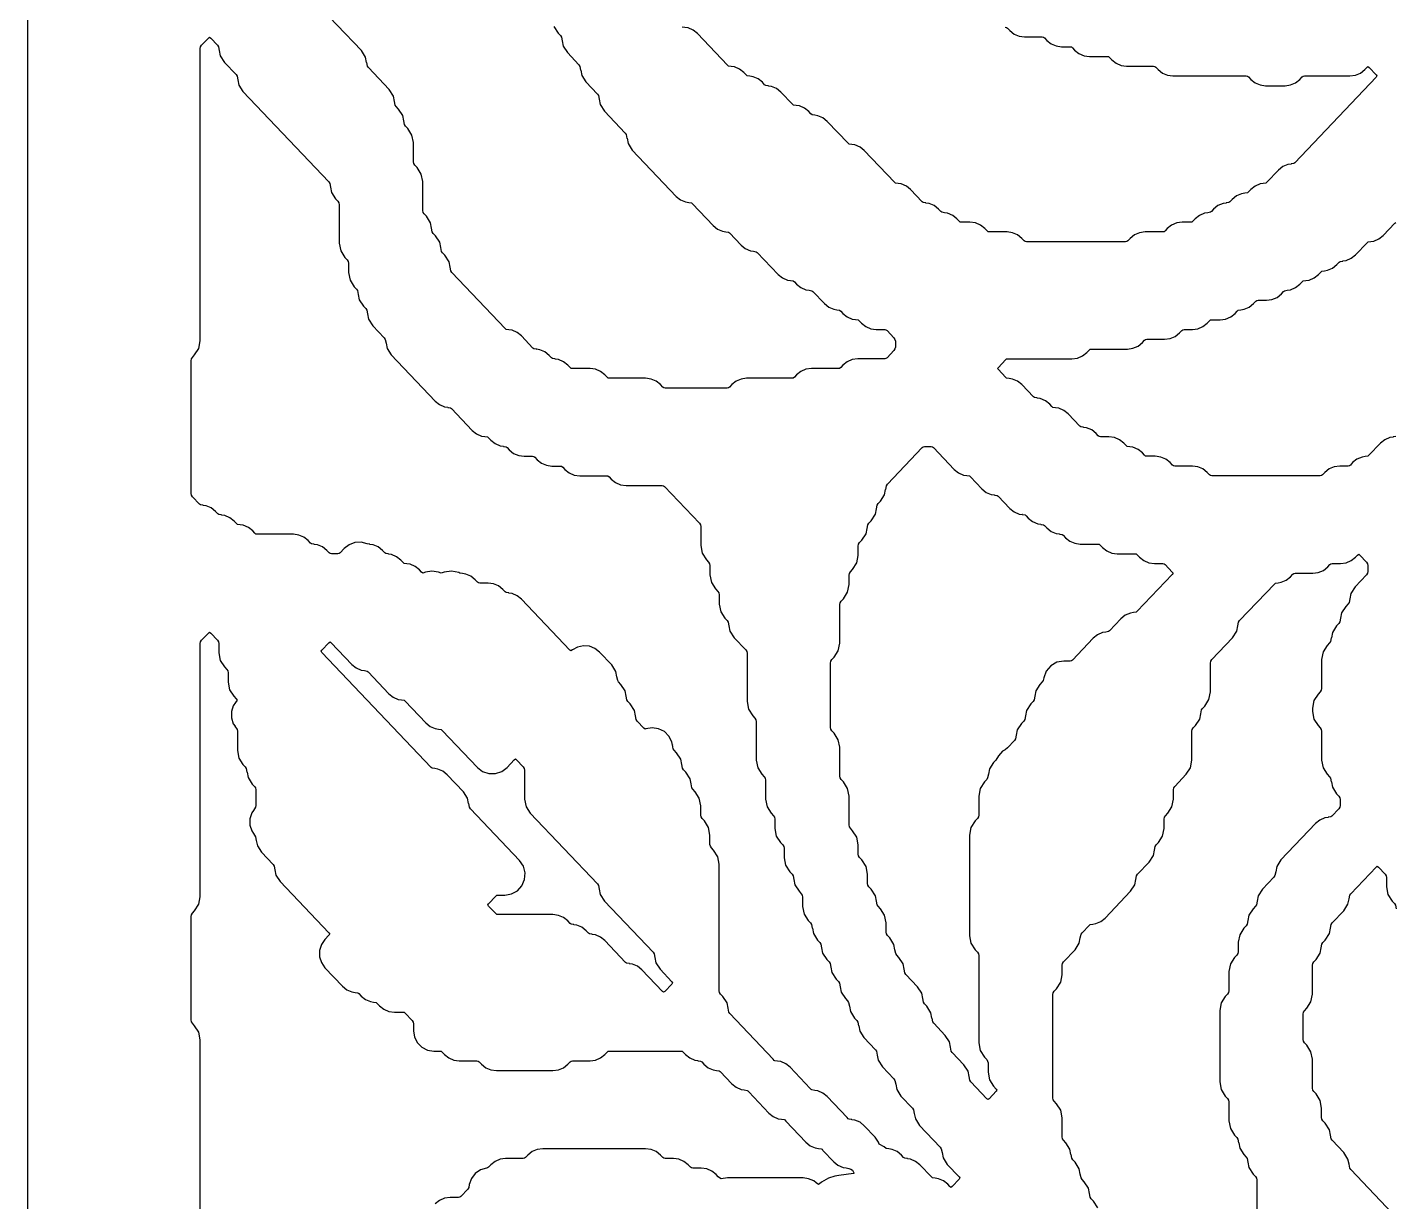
# Model space of a CAD drawing. Header units: millimetres. Extents: x 10 to 410, y 18 to 283.
# Drawn here: x 10 to 43.44, y 221.57 to 250.26 of the extents above; entities that cross this region are included whole.
import ezdxf

# ---------------------------------------------------------------- set-up
doc = ezdxf.new("R2010")
doc.units = ezdxf.units.MM
doc.layers.add('CUT', color=1, linetype='Continuous')

msp = doc.modelspace()

# ---------------------------------------------------------------- linework, layer by layer
at = {"layer": 'CUT'}
for points in [[(52.134, 157), (60.134, 157), (60.134, 160), (73.2679, 160), (73.2679, 280), (60.134, 280), (60.134, 283), (52.134, 283), (52.134, 280), (31.134, 280), (31.134, 283), (23.134, 283), (23.134, 280), (10, 280), (10, 160), (23.134, 160), (23.134, 157), (31.134, 157), (31.134, 160), (52.134, 160)], [(14.0328, 238.791), (14.0085, 238.8289), (14, 238.8732), (14, 242.1141), (14.0085, 242.1583), (14.0328, 242.1962), (14.0889, 242.2552), (14.1908, 242.4142), (14.2265, 242.5997), (14.2265, 249.7396), (14.235, 249.7838), (14.2593, 249.8218), (14.425, 249.9961), (14.453, 250.0173), (14.481, 249.9961), (14.6467, 249.8218), (14.671, 249.7838), (14.6885, 249.6928), (14.6902, 249.6931), (14.7152, 249.5632), (14.8171, 249.4042), (15.0997, 249.1069), (15.124, 249.0689), (15.1415, 248.9779), (15.1432, 248.9782), (15.1682, 248.8483), (15.2701, 248.6893), (17.3648, 246.4856), (17.3891, 246.4477), (17.4066, 246.3566), (17.4083, 246.357), (17.4333, 246.227), (17.5352, 246.068), (17.5913, 246.009), (17.6156, 245.9711), (17.6241, 245.9268), (17.6241, 244.9827), (17.6598, 244.7972), (17.7617, 244.6382), (17.8178, 244.5792), (17.8421, 244.5413), (17.8506, 244.497), (17.8506, 244.2678), (17.8863, 244.0823), (17.9882, 243.9233), (18.0443, 243.8643), (18.0686, 243.8264), (18.0861, 243.7354), (18.0878, 243.7357), (18.1128, 243.6057), (18.2147, 243.4467), (18.2708, 243.3877), (18.2951, 243.3498), (18.3127, 243.2588), (18.3143, 243.2591), (18.3393, 243.1291), (18.4412, 242.9701), (18.7238, 242.6728), (18.7482, 242.6349), (18.7657, 242.5439), (18.7673, 242.5442), (18.7923, 242.4142), (18.8943, 242.2552), (19.9679, 241.1257), (20.073, 241.0415), (20.1968, 240.9884), (20.2753, 240.9777), (20.2749, 240.9748), (20.3404, 240.9659), (20.3655, 240.9457), (20.8739, 240.4108), (20.979, 240.3266), (21.1028, 240.2735), (21.1813, 240.2628), (21.1809, 240.2599), (21.2464, 240.251), (21.2716, 240.2308), (21.3269, 240.1725), (21.4321, 240.0883), (21.5559, 240.0352), (21.6343, 240.0245), (21.6339, 240.0216), (21.6994, 240.0127), (21.7246, 239.9925), (21.7799, 239.9342), (21.8851, 239.85), (22.0089, 239.7969), (22.1424, 239.7787), (22.347, 239.7787), (22.3789, 239.7744), (22.4041, 239.7542), (22.4595, 239.696), (22.5646, 239.6117), (22.6884, 239.5586), (22.8219, 239.5404), (23.0265, 239.5404), (23.0585, 239.5361), (23.0836, 239.5159), (23.139, 239.4577), (23.2441, 239.3734), (23.3679, 239.3203), (23.5014, 239.3021), (24.159, 239.3021), (24.191, 239.2978), (24.2162, 239.2776), (24.2715, 239.2194), (24.3767, 239.1351), (24.5005, 239.082), (24.6339, 239.0638), (25.5181, 239.0638), (25.55, 239.0595), (25.5752, 239.0393), (26.4251, 238.1452), (26.4494, 238.1072), (26.4579, 238.063), (26.4579, 237.5955), (26.4936, 237.41), (26.5955, 237.251), (26.6516, 237.192), (26.6759, 237.154), (26.6844, 237.1098), (26.6844, 236.8806), (26.7201, 236.6951), (26.822, 236.5361), (26.8781, 236.4771), (26.9024, 236.4392), (26.911, 236.3949), (26.911, 236.1657), (26.9466, 235.9802), (27.0486, 235.8212), (27.1046, 235.7622), (27.129, 235.7243), (27.1465, 235.6332), (27.1481, 235.6335), (27.1731, 235.5036), (27.2751, 235.3446), (27.5577, 235.0473), (27.582, 235.0094), (27.5905, 234.9651), (27.5905, 233.7827), (27.6262, 233.5972), (27.7281, 233.4382), (27.7842, 233.3792), (27.8085, 233.3413), (27.817, 233.297), (27.817, 232.3529), (27.8527, 232.1674), (27.9546, 232.0084), (28.0107, 231.9494), (28.035, 231.9115), (28.0435, 231.8672), (28.0435, 231.3997), (28.0792, 231.2142), (28.1811, 231.0552), (28.2372, 230.9962), (28.2615, 230.9583), (28.27, 230.9141), (28.27, 230.6848), (28.3057, 230.4994), (28.4076, 230.3403), (28.4637, 230.2813), (28.488, 230.2434), (28.4965, 230.1992), (28.4965, 229.9699), (28.5322, 229.7845), (28.6341, 229.6255), (28.6902, 229.5664), (28.7145, 229.5285), (28.732, 229.4375), (28.7337, 229.4378), (28.7587, 229.3079), (28.8606, 229.1489), (28.9167, 229.0899), (28.941, 229.0519), (28.9495, 229.0077), (28.9495, 228.7784), (28.9852, 228.593), (29.0871, 228.434), (29.1432, 228.375), (29.1675, 228.337), (29.185, 228.246), (29.1867, 228.2463), (29.2117, 228.1164), (29.3136, 227.9574), (29.3697, 227.8984), (29.394, 227.8604), (29.4115, 227.7694), (29.4132, 227.7697), (29.4382, 227.6398), (29.5401, 227.4808), (29.5962, 227.4218), (29.6205, 227.3838), (29.638, 227.2928), (29.6397, 227.2931), (29.6647, 227.1632), (29.7666, 227.0042), (29.8227, 226.9452), (29.847, 226.9072), (29.8646, 226.8162), (29.8662, 226.8165), (29.8912, 226.6866), (29.9932, 226.5276), (30.0492, 226.4686), (30.0736, 226.4306), (30.0911, 226.3396), (30.0927, 226.3399), (30.1177, 226.21), (30.2197, 226.051), (30.2757, 225.992), (30.3001, 225.954), (30.3176, 225.863), (30.3193, 225.8633), (30.3442, 225.7334), (30.4462, 225.5744), (30.7288, 225.2771), (30.7531, 225.2392), (30.7706, 225.1481), (30.7723, 225.1484), (30.7973, 225.0185), (30.8992, 224.8595), (31.1818, 224.5622), (31.2061, 224.5243), (31.2236, 224.4332), (31.2253, 224.4335), (31.2503, 224.3036), (31.3522, 224.1446), (31.6348, 223.8473), (31.6591, 223.8094), (31.6766, 223.7183), (31.6783, 223.7187), (31.7033, 223.5887), (31.8052, 223.4297), (32.3143, 222.8941), (32.3386, 222.8562), (32.3561, 222.7651), (32.3578, 222.7655), (32.3828, 222.6355), (32.4847, 222.4765), (32.7739, 222.1723), (32.7931, 222.1447), (32.7739, 222.1171), (32.6016, 221.9358), (32.5737, 221.9146), (32.5457, 221.9358), (32.495, 221.9892), (32.3899, 222.0734), (32.2661, 222.1265), (32.1876, 222.1372), (32.188, 222.1401), (32.1225, 222.149), (32.0973, 222.1692), (31.8155, 222.4658), (31.7103, 222.55), (31.5865, 222.6031), (31.5081, 222.6138), (31.5085, 222.6167), (31.443, 222.6256), (31.4178, 222.6458), (31.3624, 222.704), (31.2573, 222.7883), (31.1335, 222.8414), (31.0551, 222.8521), (31.0555, 222.855), (30.99, 222.8639), (30.9414, 222.9029), (30.8212, 222.9712), (30.806, 223.0186), (30.7203, 223.1413), (30.4564, 223.4189), (30.3513, 223.5032), (30.2275, 223.5563), (30.149, 223.567), (30.1494, 223.5699), (30.0833, 223.5789), (30.0615, 223.5883), (30.0408, 223.6179), (29.5504, 224.1338), (29.4453, 224.2181), (29.3215, 224.2712), (29.243, 224.2819), (29.2434, 224.2848), (29.1773, 224.2938), (29.1554, 224.3032), (29.1347, 224.3328), (28.6443, 224.8487), (28.5392, 224.933), (28.4154, 224.9861), (28.337, 224.9968), (28.3374, 224.9997), (28.2712, 225.0087), (28.2494, 225.0181), (28.2287, 225.0477), (27.1703, 226.1612), (27.146, 226.1991), (27.1285, 226.2902), (27.1268, 226.2899), (27.1018, 226.4198), (26.9999, 226.5788), (26.9438, 226.6378), (26.9195, 226.6757), (26.911, 226.72), (26.911, 229.8088), (26.8753, 229.9943), (26.7734, 230.1533), (26.7173, 230.2123), (26.693, 230.2502), (26.6844, 230.2945), (26.6844, 230.5237), (26.6488, 230.7092), (26.5469, 230.8682), (26.4908, 230.9272), (26.4664, 230.9651), (26.4579, 231.0093), (26.4579, 231.2386), (26.4223, 231.424), (26.3203, 231.5831), (26.2643, 231.6421), (26.2399, 231.68), (26.2224, 231.771), (26.2208, 231.7707), (26.1958, 231.9006), (26.0938, 232.0597), (26.0377, 232.1187), (26.0134, 232.1566), (25.9959, 232.2476), (25.9942, 232.2473), (25.9693, 232.3772), (25.8673, 232.5362), (25.8112, 232.5953), (25.7869, 232.6332), (25.7694, 232.7242), (25.7661, 232.7236), (25.7537, 232.8015), (25.6819, 232.9414), (25.5703, 233.0522), (25.4297, 233.1227), (25.2742, 233.1461), (25.1191, 233.1201), (25.1001, 233.1137), (25.0709, 233.1358), (24.9052, 233.3101), (24.8809, 233.3481), (24.8634, 233.4391), (24.8617, 233.4388), (24.8367, 233.5687), (24.7348, 233.7277), (24.6787, 233.7867), (24.6544, 233.8247), (24.6369, 233.9157), (24.6352, 233.9154), (24.6102, 234.0453), (24.5083, 234.2043), (24.4522, 234.2633), (24.4279, 234.3013), (24.4104, 234.3923), (24.4087, 234.392), (24.3837, 234.5219), (24.2818, 234.6809), (23.9853, 234.9928), (23.8709, 235.0825), (23.7354, 235.1355), (23.5905, 235.1473), (23.4483, 235.1169), (23.3209, 235.0468), (23.2868, 235.021), (23.2588, 235.0422), (22.0756, 236.287), (21.9705, 236.3713), (21.8467, 236.4244), (21.7682, 236.4351), (21.7686, 236.438), (21.7031, 236.4469), (21.678, 236.4671), (21.6226, 236.5253), (21.5175, 236.6096), (21.3937, 236.6627), (21.2602, 236.6809), (21.0556, 236.6809), (21.0236, 236.6852), (20.9984, 236.7054), (20.9431, 236.7636), (20.838, 236.8479), (20.7142, 236.901), (20.6357, 236.9117), (20.6361, 236.9146), (20.57, 236.9236), (20.5427, 236.9353), (20.3658, 236.9754), (20.1862, 236.9498), (20.1157, 236.9261), (20.0485, 236.9487), (19.8892, 236.9747), (19.7299, 236.9487), (19.6639, 236.9265), (19.6347, 236.9486), (19.584, 237.0019), (19.4789, 237.0862), (19.3551, 237.1393), (19.2766, 237.15), (19.277, 237.1529), (19.2115, 237.1618), (19.1864, 237.182), (19.131, 237.2402), (19.0259, 237.3245), (18.9021, 237.3776), (18.8236, 237.3883), (18.824, 237.3912), (18.7585, 237.4001), (18.7334, 237.4203), (18.678, 237.4785), (18.5729, 237.5628), (18.4491, 237.6159), (18.3706, 237.6266), (18.371, 237.6295), (18.3046, 237.6385), (18.1585, 237.6764), (18.0072, 237.6687), (17.8652, 237.6161), (17.7455, 237.5234), (17.6474, 237.4203), (17.6223, 237.4001), (17.5903, 237.3957), (17.4315, 237.3957), (17.3995, 237.4001), (17.3743, 237.4203), (17.3189, 237.4785), (17.2138, 237.5628), (17.09, 237.6159), (17.0116, 237.6266), (17.012, 237.6295), (16.9465, 237.6384), (16.9213, 237.6586), (16.8659, 237.7168), (16.7608, 237.8011), (16.637, 237.8542), (16.5035, 237.8723), (15.6194, 237.8723), (15.5874, 237.8767), (15.5622, 237.8969), (15.5069, 237.9551), (15.4018, 238.0394), (15.278, 238.0925), (15.1995, 238.1032), (15.1999, 238.1061), (15.1344, 238.115), (15.1092, 238.1352), (15.0539, 238.1934), (14.9487, 238.2777), (14.8249, 238.3308), (14.7465, 238.3415), (14.7469, 238.3444), (14.6814, 238.3533), (14.6562, 238.3735), (14.6008, 238.4317), (14.4957, 238.516), (14.3719, 238.5691), (14.2935, 238.5798), (14.2939, 238.5827), (14.2284, 238.5916), (14.2032, 238.6118)], [(30.5436, 238.1072), (30.5679, 238.1452), (30.624, 238.2042), (30.7259, 238.3632), (30.7509, 238.4931), (30.7526, 238.4928), (30.7701, 238.5838), (30.7944, 238.6218), (30.8505, 238.6808), (30.9524, 238.8398), (30.9774, 238.9697), (30.9791, 238.9694), (30.9966, 239.0604), (31.0209, 239.0984), (31.8708, 239.9925), (31.896, 240.0127), (31.928, 240.017), (32.0868, 240.017), (32.1188, 240.0127), (32.1439, 239.9925), (32.6523, 239.4577), (32.7575, 239.3734), (32.8812, 239.3203), (32.9597, 239.3096), (32.9593, 239.3067), (33.0248, 239.2978), (33.05, 239.2776), (33.3319, 238.9811), (33.437, 238.8968), (33.5608, 238.8437), (33.6392, 238.833), (33.6388, 238.8301), (33.7043, 238.8212), (33.7295, 238.801), (34.0114, 238.5045), (34.1165, 238.4202), (34.2403, 238.3671), (34.3188, 238.3564), (34.3184, 238.3535), (34.3839, 238.3446), (34.409, 238.3244), (34.4644, 238.2662), (34.5695, 238.1819), (34.6933, 238.1288), (34.7718, 238.1181), (34.7714, 238.1152), (34.8369, 238.1063), (34.862, 238.0861), (34.9174, 238.0279), (35.0225, 237.9436), (35.1463, 237.8905), (35.2248, 237.8798), (35.2244, 237.8769), (35.2899, 237.868), (35.3151, 237.8478), (35.3704, 237.7896), (35.4755, 237.7053), (35.5993, 237.6522), (35.7328, 237.634), (36.1639, 237.634), (36.1959, 237.6297), (36.2211, 237.6095), (36.2765, 237.5513), (36.3816, 237.467), (36.5054, 237.4139), (36.6389, 237.3957), (37.07, 237.3957), (37.1019, 237.3914), (37.1271, 237.3712), (37.1825, 237.313), (37.2876, 237.2287), (37.4114, 237.1756), (37.5449, 237.1574), (37.7495, 237.1574), (37.7815, 237.1531), (37.8066, 237.1329), (37.9836, 236.9467), (38.0028, 236.9191), (37.9836, 236.8916), (37.1271, 235.9905), (37.1019, 235.9703), (37.0365, 235.9614), (37.0369, 235.9585), (36.9584, 235.9478), (36.8346, 235.8947), (36.7295, 235.8104), (36.4476, 235.5139), (36.4224, 235.4937), (36.3569, 235.4848), (36.3573, 235.4819), (36.2789, 235.4712), (36.1551, 235.4181), (36.05, 235.3338), (35.5416, 234.799), (35.5164, 234.7788), (35.4844, 234.7745), (35.3342, 234.7745), (35.165, 234.745), (35.0158, 234.66), (34.9042, 234.5295), (34.8432, 234.3689), (34.8302, 234.3013), (34.8059, 234.2633), (34.7498, 234.2043), (34.6479, 234.0453), (34.6229, 233.9154), (34.6212, 233.9157), (34.6037, 233.8247), (34.5794, 233.7867), (34.5233, 233.7277), (34.4214, 233.5687), (34.3964, 233.4388), (34.3947, 233.4391), (34.3772, 233.3481), (34.3529, 233.3101), (34.2968, 233.2511), (34.1949, 233.0921), (34.1699, 232.9622), (34.1682, 232.9625), (34.1507, 232.8715), (34.1264, 232.8336), (33.956, 232.6543), (33.8979, 232.6077), (33.8355, 232.5691), (33.7378, 232.4575), (33.6734, 232.357), (33.6173, 232.2979), (33.5154, 232.1389), (33.4904, 232.009), (33.4887, 232.0093), (33.4712, 231.9183), (33.4469, 231.8804), (33.3908, 231.8214), (33.2889, 231.6623), (33.2532, 231.4769), (33.2532, 231.0093), (33.2447, 230.9651), (33.2204, 230.9272), (33.1643, 230.8682), (33.0623, 230.7092), (33.0267, 230.5237), (33.0267, 228.0635), (33.0623, 227.8781), (33.1643, 227.7191), (33.2204, 227.6601), (33.2447, 227.6221), (33.2532, 227.5779), (33.2532, 225.4423), (33.2889, 225.2568), (33.3908, 225.0978), (33.4469, 225.0388), (33.4712, 225.0009), (33.4797, 224.9566), (33.4797, 224.7274), (33.5154, 224.5419), (33.6173, 224.3829), (33.68, 224.317), (33.6992, 224.2894), (33.68, 224.2618), (33.5077, 224.0805), (33.4797, 224.0593), (33.4517, 224.0805), (33.0595, 224.4931), (33.0352, 224.5311), (33.0177, 224.6221), (33.016, 224.6218), (32.991, 224.7517), (32.8891, 224.9107), (32.6065, 225.208), (32.5822, 225.246), (32.5647, 225.337), (32.563, 225.3367), (32.538, 225.4666), (32.4361, 225.6256), (32.1535, 225.9229), (32.1291, 225.9608), (32.1116, 226.0519), (32.11, 226.0516), (32.085, 226.1815), (31.983, 226.3405), (31.927, 226.3995), (31.9026, 226.4374), (31.8851, 226.5285), (31.8835, 226.5282), (31.8585, 226.6581), (31.7565, 226.8171), (31.4739, 227.1144), (31.4496, 227.1523), (31.4321, 227.2434), (31.4304, 227.243), (31.4054, 227.373), (31.3035, 227.532), (31.2474, 227.591), (31.2231, 227.6289), (31.2056, 227.72), (31.2039, 227.7196), (31.1789, 227.8496), (31.077, 228.0086), (31.0209, 228.0676), (30.9966, 228.1055), (30.9881, 228.1498), (30.9881, 228.379), (30.9524, 228.5645), (30.8505, 228.7235), (30.7944, 228.7825), (30.7701, 228.8204), (30.7526, 228.9115), (30.7509, 228.9111), (30.7259, 229.0411), (30.624, 229.2001), (30.5679, 229.2591), (30.5436, 229.297), (30.5351, 229.3413), (30.5351, 229.5705), (30.4994, 229.756), (30.3975, 229.915), (30.3414, 229.974), (30.3171, 230.0119), (30.3086, 230.0562), (30.3086, 230.2854), (30.2729, 230.4709), (30.171, 230.6299), (30.1149, 230.6889), (30.0906, 230.7268), (30.0821, 230.7711), (30.0821, 231.4769), (30.0464, 231.6623), (29.9445, 231.8214), (29.8884, 231.8804), (29.8641, 231.9183), (29.8556, 231.9625), (29.8556, 232.6684), (29.8199, 232.8538), (29.718, 233.0128), (29.6619, 233.0718), (29.6376, 233.1098), (29.6291, 233.154), (29.6291, 234.7268), (29.6376, 234.7711), (29.6619, 234.809), (29.718, 234.868), (29.8199, 235.027), (29.8556, 235.2125), (29.8556, 236.1566), (29.8641, 236.2009), (29.8884, 236.2388), (29.9445, 236.2978), (30.0464, 236.4568), (30.0821, 236.6423), (30.0821, 236.8715), (30.0906, 236.9157), (30.1149, 236.9537), (30.171, 237.0127), (30.2729, 237.1717), (30.3086, 237.3572), (30.3086, 237.5864), (30.3171, 237.6306), (30.3414, 237.6686), (30.3975, 237.7276), (30.4994, 237.8866), (30.5244, 238.0165), (30.5261, 238.0162)], [(17.3696, 235.2216), (17.3976, 235.2428), (17.4256, 235.2216), (17.9293, 234.6917), (18.0344, 234.6074), (18.1582, 234.5543), (18.2367, 234.5437), (18.2363, 234.5407), (18.3018, 234.5318), (18.327, 234.5116), (18.8353, 233.9768), (18.9405, 233.8926), (19.0643, 233.8394), (19.1427, 233.8288), (19.1423, 233.8258), (19.2078, 233.8169), (19.233, 233.7968), (19.7414, 233.2619), (19.8465, 233.1777), (19.9703, 233.1245), (20.0488, 233.1139), (20.0484, 233.1109), (20.1139, 233.102), (20.139, 233.0819), (20.9991, 232.177), (21.1278, 232.0795), (21.2808, 232.028), (21.4422, 232.028), (21.5953, 232.0795), (21.7239, 232.177), (21.8998, 232.362), (21.9278, 232.3833), (21.9558, 232.362), (22.1215, 232.1877), (22.1458, 232.1498), (22.1543, 232.1055), (22.1543, 231.3997), (22.19, 231.2142), (22.2919, 231.0552), (23.9335, 229.3282), (23.9578, 229.2902), (23.9754, 229.1992), (23.977, 229.1995), (24.002, 229.0696), (24.1039, 228.9106), (25.2926, 227.6601), (25.3169, 227.6221), (25.3344, 227.5311), (25.3361, 227.5314), (25.3611, 227.4015), (25.463, 227.2425), (25.7522, 226.9382), (25.7714, 226.9106), (25.7522, 226.883), (25.5799, 226.7018), (25.5519, 226.6806), (25.5239, 226.7018), (25.0202, 227.2317), (24.9151, 227.316), (24.7913, 227.3691), (24.7128, 227.3798), (24.7132, 227.3827), (24.6477, 227.3916), (24.6226, 227.4118), (24.1142, 227.9466), (24.0091, 228.0309), (23.8853, 228.084), (23.8068, 228.0946), (23.8072, 228.0976), (23.7417, 228.1065), (23.7165, 228.1267), (23.6612, 228.1849), (23.556, 228.2691), (23.4322, 228.3223), (23.3538, 228.3329), (23.3542, 228.3359), (23.2887, 228.3448), (23.2635, 228.3649), (23.2082, 228.4232), (23.103, 228.5074), (22.9792, 228.5606), (22.8457, 228.5787), (21.5086, 228.5787), (21.4766, 228.5831), (21.4515, 228.6032), (21.2745, 228.7894), (21.2553, 228.817), (21.2745, 228.8446), (21.4515, 229.0308), (21.4766, 229.051), (21.5086, 229.0553), (21.6687, 229.0553), (21.8321, 229.0828), (21.9776, 229.1622), (22.0892, 229.2847), (22.1545, 229.437), (22.1665, 229.6023), (22.1238, 229.7624), (22.0311, 229.8998), (20.8281, 231.1655), (20.8037, 231.2034), (20.7862, 231.2944), (20.7846, 231.2941), (20.7596, 231.424), (20.6576, 231.5831), (20.2635, 231.9977), (20.1584, 232.0819), (20.0346, 232.135), (19.9562, 232.1457), (19.9566, 232.1486), (19.8911, 232.1575), (19.8659, 232.1777), (17.1973, 234.9852), (17.1781, 235.0128), (17.1973, 235.0404)]]:
    msp.add_lwpolyline(points, close=True, dxfattribs=at)
for points in [[(22.8695, 250.2781), (22.9714, 250.1191), (23.0275, 250.0601), (23.0518, 250.0221), (23.0693, 249.9311), (23.071, 249.9314), (23.096, 249.8015), (23.1979, 249.6425), (23.4805, 249.3452), (23.5048, 249.3072), (23.5223, 249.2162), (23.524, 249.2165), (23.549, 249.0866), (23.6509, 248.9276), (23.9335, 248.6303), (23.9578, 248.5923), (23.9754, 248.5013), (23.977, 248.5016), (24.002, 248.3717), (24.1039, 248.2127), (24.613, 247.6771), (24.6374, 247.6392), (24.6549, 247.5481), (24.6566, 247.5484), (24.6815, 247.4185), (24.7835, 247.2595), (25.8571, 246.13), (25.9622, 246.0457), (26.086, 245.9926), (26.1645, 245.9819), (26.1641, 245.979), (26.2296, 245.9701), (26.2547, 245.9499), (26.7631, 245.4151), (26.8682, 245.3309), (26.992, 245.2777), (27.0705, 245.2671), (27.0701, 245.2641), (27.1356, 245.2552), (27.1608, 245.2351), (27.4426, 244.9385), (27.5478, 244.8543), (27.6716, 244.8011), (27.75, 244.7905), (27.7496, 244.7875), (27.8151, 244.7786), (27.8403, 244.7585), (28.3487, 244.2236), (28.4538, 244.1394), (28.5776, 244.0862), (28.6561, 244.0756), (28.6557, 244.0726), (28.7212, 244.0637), (28.7463, 244.0436), (28.8017, 243.9853), (28.9068, 243.9011), (29.0306, 243.8479), (29.1091, 243.8373), (29.1087, 243.8343), (29.1742, 243.8254), (29.1993, 243.8053), (29.4812, 243.5087), (29.5863, 243.4245), (29.7101, 243.3713), (29.7886, 243.3607), (29.7882, 243.3577), (29.8537, 243.3488), (29.8789, 243.3287), (29.9342, 243.2704), (30.0394, 243.1862), (30.1632, 243.133), (30.2416, 243.1224), (30.2412, 243.1195), (30.3067, 243.1105), (30.3319, 243.0904), (30.3873, 243.0321), (30.4924, 242.9479), (30.6162, 242.8947), (30.7497, 242.8766), (30.9543, 242.8766), (30.9862, 242.8722), (31.0114, 242.8521), (31.1818, 242.6728), (31.2061, 242.6349), (31.2146, 242.5907), (31.2146, 242.4476), (31.2061, 242.4034), (31.1818, 242.3655), (31.0114, 242.1862), (30.9862, 242.166), (30.9543, 242.1617), (30.2966, 242.1617), (30.1632, 242.1436), (30.0394, 242.0904), (29.9342, 242.0062), (29.8789, 241.9479), (29.8537, 241.9278), (29.8217, 241.9234), (29.1641, 241.9234), (29.0306, 241.9053), (28.9068, 241.8521), (28.8017, 241.7679), (28.7463, 241.7096), (28.7212, 241.6895), (28.6892, 241.6851), (27.5785, 241.6851), (27.4451, 241.667), (27.3213, 241.6138), (27.2161, 241.5296), (27.1608, 241.4713), (27.1356, 241.4512), (27.1036, 241.4468), (25.5857, 241.4468), (25.5538, 241.4512), (25.5286, 241.4713), (25.4732, 241.5296), (25.3681, 241.6138), (25.2443, 241.667), (25.1108, 241.6851), (24.2267, 241.6851), (24.1947, 241.6895), (24.1696, 241.7096), (24.1142, 241.7679), (24.0091, 241.8521), (23.8853, 241.9053), (23.7518, 241.9234), (23.3207, 241.9234), (23.2887, 241.9278), (23.2635, 241.9479), (23.2082, 242.0062), (23.103, 242.0904), (22.9792, 242.1436), (22.9008, 242.1542), (22.9012, 242.1571), (22.8357, 242.166), (22.8105, 242.1862), (22.7551, 242.2445), (22.65, 242.3287), (22.5262, 242.3819), (22.4478, 242.3925), (22.4482, 242.3954), (22.3827, 242.4043), (22.3575, 242.4245), (22.0756, 242.7211), (21.9705, 242.8053), (21.8467, 242.8584), (21.7682, 242.8691), (21.7686, 242.872), (21.7031, 242.8809), (21.678, 242.9011), (20.375, 244.2718), (20.3507, 244.3098), (20.3332, 244.4008), (20.3315, 244.4005), (20.3066, 244.5304), (20.2046, 244.6894), (20.1485, 244.7484), (20.1242, 244.7864), (20.1067, 244.8774), (20.105, 244.8771), (20.08, 245.007), (19.9781, 245.166), (19.922, 245.225), (19.8977, 245.263), (19.8802, 245.354), (19.8785, 245.3537), (19.8535, 245.4836), (19.7516, 245.6426), (19.6955, 245.7016), (19.6712, 245.7396), (19.6627, 245.7838), (19.6627, 246.4896), (19.627, 246.6751), (19.5251, 246.8341), (19.469, 246.8931), (19.4447, 246.9311), (19.4362, 246.9753), (19.4362, 247.4428), (19.4005, 247.6283), (19.2986, 247.7873), (19.2425, 247.8463), (19.2182, 247.8843), (19.2007, 247.9753), (19.199, 247.975), (19.174, 248.1049), (19.0721, 248.2639), (19.016, 248.3229), (18.9917, 248.3608), (18.9742, 248.4519), (18.9725, 248.4516), (18.9475, 248.5815), (18.8456, 248.7405), (18.3365, 249.2761), (18.3122, 249.314), (18.2947, 249.4051), (18.293, 249.4047), (18.268, 249.5347), (18.1661, 249.6937), (16.9774, 250.9442)], [(33.8989, 250.2638), (33.9308, 250.2595), (33.956, 250.2393), (34.0114, 250.1811), (34.1165, 250.0968), (34.2403, 250.0437), (34.3738, 250.0255), (34.8049, 250.0255), (34.8369, 250.0212), (34.862, 250.001), (34.9174, 249.9428), (35.0225, 249.8585), (35.1463, 249.8054), (35.2798, 249.7872), (35.4844, 249.7872), (35.5164, 249.7829), (35.5416, 249.7627), (35.5969, 249.7045), (35.7021, 249.6202), (35.8259, 249.5671), (35.9593, 249.5489), (36.3905, 249.5489), (36.4224, 249.5446), (36.4476, 249.5244), (36.503, 249.4662), (36.6081, 249.3819), (36.7319, 249.3288), (36.8654, 249.3106), (37.523, 249.3106), (37.555, 249.3063), (37.5801, 249.2861), (37.6355, 249.2279), (37.7406, 249.1436), (37.8644, 249.0905), (37.9979, 249.0723), (39.7881, 249.0723), (39.82, 249.068), (39.8452, 249.0478), (39.9006, 248.9896), (40.0057, 248.9053), (40.1295, 248.8522), (40.263, 248.834), (40.7399, 248.834), (40.8734, 248.8522), (40.9972, 248.9053), (41.1023, 248.9896), (41.1576, 249.0478), (41.1828, 249.068), (41.2148, 249.0723), (42.3254, 249.0723), (42.4589, 249.0905), (42.5827, 249.1436), (42.6878, 249.2279), (42.7385, 249.2812), (42.7665, 249.3024), (42.7945, 249.2812), (42.9668, 249.0999), (42.986, 249.0723), (42.9668, 249.0447), (40.9778, 246.9522), (40.9526, 246.932), (40.8871, 246.9231), (40.8875, 246.9202), (40.809, 246.9095), (40.6852, 246.8564), (40.5801, 246.7721), (40.2982, 246.4756), (40.2731, 246.4554), (40.2076, 246.4465), (40.208, 246.4436), (40.1295, 246.4329), (40.0057, 246.3798), (39.9006, 246.2955), (39.8452, 246.2373), (39.82, 246.2171), (39.7546, 246.2082), (39.755, 246.2053), (39.6765, 246.1946), (39.5527, 246.1415), (39.4476, 246.0572), (39.3922, 245.999), (39.367, 245.9788), (39.3015, 245.9699), (39.3019, 245.967), (39.2235, 245.9563), (39.0997, 245.9032), (38.9946, 245.8189), (38.9392, 245.7607), (38.914, 245.7405), (38.8485, 245.7316), (38.8489, 245.7287), (38.7705, 245.718), (38.6467, 245.6649), (38.5415, 245.5806), (38.4862, 245.5224), (38.461, 245.5022), (38.429, 245.4979), (38.2244, 245.4979), (38.0909, 245.4797), (37.9671, 245.4266), (37.862, 245.3423), (37.8066, 245.2841), (37.7815, 245.2639), (37.7495, 245.2596), (37.3184, 245.2596), (37.1849, 245.2414), (37.0611, 245.1883), (36.956, 245.104), (36.9006, 245.0458), (36.8754, 245.0256), (36.8435, 245.0213), (34.4196, 245.0213), (34.3876, 245.0256), (34.3624, 245.0458), (34.307, 245.104), (34.2019, 245.1883), (34.0781, 245.2414), (33.9446, 245.2596), (33.5135, 245.2596), (33.4816, 245.2639), (33.4564, 245.2841), (33.401, 245.3423), (33.2959, 245.4266), (33.1721, 245.4797), (33.0386, 245.4979), (32.834, 245.4979), (32.802, 245.5022), (32.7769, 245.5224), (32.7215, 245.5806), (32.6164, 245.6649), (32.4926, 245.718), (32.4141, 245.7287), (32.4145, 245.7316), (32.349, 245.7405), (32.3238, 245.7607), (32.2685, 245.8189), (32.1633, 245.9032), (32.0396, 245.9563), (31.9611, 245.967), (31.9615, 245.9699), (31.896, 245.9788), (31.8708, 245.999), (31.5889, 246.2955), (31.4838, 246.3798), (31.36, 246.4329), (31.2816, 246.4436), (31.282, 246.4465), (31.2165, 246.4554), (31.1913, 246.4756), (30.4564, 247.2487), (30.3513, 247.333), (30.2275, 247.3861), (30.149, 247.3968), (30.1494, 247.3997), (30.0839, 247.4086), (30.0588, 247.4288), (29.5504, 247.9636), (29.4453, 248.0479), (29.3215, 248.101), (29.243, 248.1117), (29.2434, 248.1146), (29.1779, 248.1235), (29.1527, 248.1437), (29.0974, 248.2019), (28.9922, 248.2862), (28.8684, 248.3393), (28.79, 248.35), (28.7904, 248.3529), (28.7249, 248.3618), (28.6997, 248.382), (28.4178, 248.6785), (28.3127, 248.7628), (28.1889, 248.8159), (28.1105, 248.8266), (28.1109, 248.8295), (28.0454, 248.8384), (28.0202, 248.8586), (27.9648, 248.9168), (27.8597, 249.0011), (27.7359, 249.0542), (27.6574, 249.0649), (27.6578, 249.0678), (27.5923, 249.0767), (27.5672, 249.0969), (27.5118, 249.1551), (27.4067, 249.2394), (27.2829, 249.2925), (27.2044, 249.3032), (27.2048, 249.3061), (27.1393, 249.315), (27.1142, 249.3352), (26.3793, 250.1083), (26.2741, 250.1926), (26.1503, 250.2457), (26.0719, 250.2563), (26.0723, 250.2593), (26.0068, 250.2682)], [(43.4442, 240.2597), (43.3787, 240.2508), (43.3791, 240.2478), (43.3006, 240.2372), (43.1768, 240.184), (43.0717, 240.0998), (42.7898, 239.8032), (42.7646, 239.7831), (42.6992, 239.7742), (42.6996, 239.7712), (42.6211, 239.7606), (42.4973, 239.7074), (42.3922, 239.6232), (42.3368, 239.5649), (42.3116, 239.5448), (42.2797, 239.5404), (42.0751, 239.5404), (41.9416, 239.5223), (41.8178, 239.4691), (41.7127, 239.3849), (41.6573, 239.3267), (41.6321, 239.3065), (41.6001, 239.3021), (38.9497, 239.3021), (38.9177, 239.3065), (38.8926, 239.3267), (38.8372, 239.3849), (38.7321, 239.4691), (38.6083, 239.5223), (38.4748, 239.5404), (38.0437, 239.5404), (38.0117, 239.5448), (37.9865, 239.5649), (37.9312, 239.6232), (37.826, 239.7074), (37.7023, 239.7606), (37.5688, 239.7787), (37.3642, 239.7787), (37.3322, 239.7831), (37.307, 239.8032), (37.2516, 239.8615), (37.1465, 239.9457), (37.0227, 239.9989), (36.9443, 240.0095), (36.9447, 240.0125), (36.8792, 240.0214), (36.854, 240.0415), (36.7986, 240.0998), (36.6935, 240.184), (36.5697, 240.2372), (36.4362, 240.2553), (36.2316, 240.2553), (36.1996, 240.2597), (36.1745, 240.2798), (36.1191, 240.3381), (36.014, 240.4223), (35.8902, 240.4755), (35.8117, 240.4861), (35.8121, 240.4891), (35.7466, 240.498), (35.7215, 240.5181), (35.4396, 240.8147), (35.3345, 240.8989), (35.2107, 240.9521), (35.1322, 240.9627), (35.1326, 240.9657), (35.0671, 240.9746), (35.0419, 240.9947), (34.9866, 241.053), (34.8814, 241.1372), (34.7576, 241.1904), (34.6792, 241.201), (34.6796, 241.204), (34.6141, 241.2129), (34.5889, 241.233), (34.307, 241.5296), (34.2019, 241.6138), (34.0781, 241.667), (33.9997, 241.6776), (34.0001, 241.6805), (33.9346, 241.6895), (33.9094, 241.7096), (33.7324, 241.8958), (33.7132, 241.9234), (33.7324, 241.951), (33.9094, 242.1372), (33.9346, 242.1574), (33.9665, 242.1617), (35.5302, 242.1617), (35.6637, 242.1799), (35.7875, 242.233), (35.8926, 242.3172), (35.948, 242.3755), (35.9731, 242.3957), (36.0051, 242.4), (36.8892, 242.4), (37.0227, 242.4181), (37.1465, 242.4713), (37.2516, 242.5555), (37.307, 242.6138), (37.3322, 242.634), (37.3642, 242.6383), (37.7953, 242.6383), (37.9288, 242.6564), (38.0526, 242.7096), (38.1577, 242.7938), (38.213, 242.8521), (38.2382, 242.8722), (38.2702, 242.8766), (38.4748, 242.8766), (38.6083, 242.8947), (38.7321, 242.9479), (38.8372, 243.0321), (38.8926, 243.0904), (38.9177, 243.1105), (38.9497, 243.1149), (39.1543, 243.1149), (39.2878, 243.133), (39.4116, 243.1862), (39.5167, 243.2704), (39.5721, 243.3287), (39.5973, 243.3488), (39.6628, 243.3577), (39.6624, 243.3607), (39.7408, 243.3713), (39.8646, 243.4245), (39.9697, 243.5087), (40.0251, 243.567), (40.0503, 243.5871), (40.0823, 243.5915), (40.2869, 243.5915), (40.4203, 243.6096), (40.5441, 243.6628), (40.6493, 243.747), (40.7046, 243.8053), (40.7298, 243.8254), (40.7953, 243.8343), (40.7949, 243.8373), (40.8734, 243.8479), (40.9972, 243.9011), (41.1023, 243.9853), (41.1576, 244.0436), (41.1828, 244.0637), (41.2483, 244.0726), (41.2479, 244.0756), (41.3264, 244.0862), (41.4502, 244.1394), (41.5553, 244.2236), (41.6107, 244.2819), (41.6358, 244.302), (41.7013, 244.3109), (41.7009, 244.3139), (41.7794, 244.3245), (41.9032, 244.3777), (42.0083, 244.4619), (42.0637, 244.5202), (42.0889, 244.5403), (42.1543, 244.5492), (42.154, 244.5522), (42.2324, 244.5628), (42.3562, 244.616), (42.4613, 244.7002), (42.7432, 244.9968), (42.7684, 245.0169), (42.8339, 245.0258), (42.8335, 245.0288), (42.9119, 245.0394), (43.0357, 245.0926), (43.1409, 245.1768), (43.4227, 245.4733), (43.4479, 245.4935)], [(36.1621, 221.4155), (36.0602, 221.5745), (36.0041, 221.6336), (35.9798, 221.6715), (35.9623, 221.7625), (35.9606, 221.7622), (35.9356, 221.8921), (35.8337, 222.0511), (35.7776, 222.1101), (35.7533, 222.1481), (35.7358, 222.2391), (35.7341, 222.2388), (35.7091, 222.3687), (35.6072, 222.5277), (35.5511, 222.5867), (35.5268, 222.6247), (35.5093, 222.7157), (35.5076, 222.7154), (35.4826, 222.8453), (35.3807, 223.0043), (35.3246, 223.0633), (35.3003, 223.1013), (35.2918, 223.1455), (35.2918, 223.613), (35.2561, 223.7985), (35.1542, 223.9575), (35.0981, 224.0165), (35.0738, 224.0545), (35.0652, 224.0987), (35.0652, 226.6247), (35.0738, 226.6689), (35.0981, 226.7069), (35.1542, 226.7659), (35.2561, 226.9249), (35.2918, 227.1104), (35.2918, 227.3396), (35.3003, 227.3838), (35.3246, 227.4218), (35.6072, 227.7191), (35.7091, 227.8781), (35.7341, 228.008), (35.7358, 228.0077), (35.7533, 228.0987), (35.7776, 228.1367), (35.948, 228.3159), (35.9731, 228.3361), (36.0386, 228.345), (36.0382, 228.3479), (36.1167, 228.3586), (36.2405, 228.4117), (36.3456, 228.496), (36.9662, 229.1489), (37.0681, 229.3079), (37.0931, 229.4378), (37.0948, 229.4375), (37.1123, 229.5285), (37.1366, 229.5664), (37.4192, 229.8638), (37.5212, 230.0228), (37.5462, 230.1527), (37.5478, 230.1524), (37.5653, 230.2434), (37.5897, 230.2813), (37.6457, 230.3403), (37.7477, 230.4994), (37.7833, 230.6848), (37.7833, 230.9141), (37.7918, 230.9583), (37.8162, 230.9962), (37.8723, 231.0552), (37.9742, 231.2142), (38.0098, 231.3997), (38.0098, 231.6289), (38.0184, 231.6732), (38.0427, 231.7111), (38.3253, 232.0084), (38.4272, 232.1674), (38.4629, 232.3529), (38.4629, 233.0587), (38.4714, 233.103), (38.4957, 233.1409), (38.5518, 233.1999), (38.6537, 233.3589), (38.6787, 233.4889), (38.6804, 233.4885), (38.6979, 233.5796), (38.7222, 233.6175), (38.7783, 233.6765), (38.8802, 233.8355), (38.9159, 234.021), (38.9159, 234.7268), (38.9244, 234.7711), (38.9487, 234.809), (39.4578, 235.3446), (39.5597, 235.5036), (39.5847, 235.6335), (39.5864, 235.6332), (39.6039, 235.7243), (39.6282, 235.7622), (40.4781, 236.6563), (40.5033, 236.6765), (40.5688, 236.6854), (40.5684, 236.6883), (40.6469, 236.699), (40.7707, 236.7521), (40.8758, 236.8364), (40.9311, 236.8946), (40.9563, 236.9148), (40.9883, 236.9191), (41.4194, 236.9191), (41.5529, 236.9373), (41.6767, 236.9904), (41.7818, 237.0747), (41.8372, 237.1329), (41.8623, 237.1531), (41.8943, 237.1574), (42.0989, 237.1574), (42.2324, 237.1756), (42.3562, 237.2287), (42.4613, 237.313), (42.512, 237.3663), (42.54, 237.3875), (42.568, 237.3663), (42.7337, 237.192), (42.758, 237.154), (42.7665, 237.1098), (42.7665, 236.9668), (42.758, 236.9225), (42.7337, 236.8846), (42.4511, 236.5873), (42.3492, 236.4283), (42.3242, 236.2984), (42.3225, 236.2987), (42.305, 236.2077), (42.2807, 236.1697), (42.2246, 236.1107), (42.1227, 235.9517), (42.0977, 235.8218), (42.096, 235.8221), (42.0785, 235.7311), (42.0542, 235.6931), (41.9981, 235.6341), (41.8962, 235.4751), (41.8712, 235.3452), (41.8695, 235.3455), (41.852, 235.2545), (41.8277, 235.2165), (41.7716, 235.1575), (41.6696, 234.9985), (41.634, 234.813), (41.634, 234.1072), (41.6255, 234.063), (41.6011, 234.025), (41.5451, 233.966), (41.4431, 233.807), (41.4075, 233.6216), (41.4075, 233.5444), (41.4431, 233.3589), (41.5451, 233.1999), (41.6011, 233.1409), (41.6255, 233.103), (41.634, 233.0587), (41.634, 232.3529), (41.6696, 232.1674), (41.7716, 232.0084), (41.8277, 231.9494), (41.852, 231.9115), (41.8695, 231.8205), (41.8712, 231.8208), (41.8962, 231.6908), (41.9981, 231.5318), (42.0542, 231.4728), (42.0785, 231.4349), (42.087, 231.3907), (42.087, 231.2476), (42.0785, 231.2034), (42.0542, 231.1655), (41.8838, 230.9862), (41.8586, 230.966), (41.7931, 230.9571), (41.7935, 230.9542), (41.7151, 230.9436), (41.5913, 230.8904), (41.4861, 230.8062), (40.639, 229.915), (40.5371, 229.756), (40.5121, 229.626), (40.5104, 229.6263), (40.4929, 229.5353), (40.4686, 229.4974), (40.186, 229.2001), (40.0841, 229.0411), (40.0591, 228.9111), (40.0574, 228.9115), (40.0399, 228.8204), (40.0156, 228.7825), (39.9595, 228.7235), (39.8576, 228.5645), (39.8326, 228.4345), (39.8309, 228.4349), (39.8134, 228.3438), (39.7891, 228.3059), (39.733, 228.2469), (39.6311, 228.0879), (39.5954, 227.9024), (39.5954, 227.6732), (39.5869, 227.6289), (39.5626, 227.591), (39.5065, 227.532), (39.4046, 227.373), (39.3689, 227.1875), (39.3689, 226.72), (39.3604, 226.6757), (39.3361, 226.6378), (39.28, 226.5788), (39.1781, 226.4198), (39.1424, 226.2343), (39.1424, 224.4891), (39.1781, 224.3036), (39.28, 224.1446), (39.3361, 224.0856), (39.3604, 224.0477), (39.3689, 224.0034), (39.3689, 223.5359), (39.4046, 223.3504), (39.5065, 223.1914), (39.5626, 223.1324), (39.5869, 223.0945), (39.6044, 223.0034), (39.6061, 223.0038), (39.6311, 222.8738), (39.733, 222.7148), (39.7891, 222.6558), (39.8134, 222.6179), (39.8309, 222.5268), (39.8326, 222.5272), (39.8576, 222.3972), (39.9595, 222.2382), (40.0156, 222.1792), (40.0399, 222.1413), (40.0484, 222.097), (40.0484, 220.5242)], [(14.2265, 220.1997), (14.2265, 225.5194), (14.1908, 225.7049), (14.0889, 225.8639), (14.0328, 225.9229), (14.0085, 225.9608), (14, 226.0051), (14, 228.5311), (14.0085, 228.5753), (14.0328, 228.6133), (14.0889, 228.6723), (14.1908, 228.8313), (14.2265, 229.0167), (14.2265, 235.2034), (14.235, 235.2477), (14.2593, 235.2856), (14.425, 235.4599), (14.453, 235.4811), (14.481, 235.4599), (14.6467, 235.2856), (14.671, 235.2477), (14.6795, 235.2034), (14.6795, 234.9742), (14.7152, 234.7887), (14.8171, 234.6297), (14.8732, 234.5707), (14.8975, 234.5328), (14.906, 234.4885), (14.906, 234.2593), (14.9417, 234.0738), (15.0436, 233.9148), (15.1063, 233.8489), (15.1255, 233.8213), (15.0846, 233.7624), (15.0871, 233.7607), (15.0337, 233.684), (14.9884, 233.5395), (14.9884, 233.3881), (15.0337, 233.2436), (15.0763, 233.1825), (15.074, 233.181), (15.124, 233.103), (15.1325, 233.0587), (15.1325, 232.5912), (15.1682, 232.4057), (15.2701, 232.2467), (15.3262, 232.1877), (15.3505, 232.1498), (15.368, 232.0588), (15.3697, 232.0591), (15.3947, 231.9291), (15.4966, 231.7701), (15.5527, 231.7111), (15.577, 231.6732), (15.5856, 231.6289), (15.5856, 231.2476), (15.577, 231.2034), (15.527, 231.1254), (15.5293, 231.1239), (15.4867, 231.0627), (15.4414, 230.9183), (15.4414, 230.7668), (15.4867, 230.6224), (15.5293, 230.5612), (15.527, 230.5598), (15.577, 230.4817), (15.5946, 230.3907), (15.5962, 230.391), (15.6212, 230.2611), (15.7232, 230.1021), (16.0057, 229.8047), (16.0301, 229.7668), (16.0476, 229.6758), (16.0493, 229.6761), (16.0742, 229.5462), (16.1762, 229.3872), (17.3714, 228.1297), (17.3906, 228.1021), (17.3714, 228.0745), (17.272, 227.97), (17.1855, 227.8457), (17.1402, 227.7012), (17.1402, 227.5498), (17.1855, 227.4053), (17.272, 227.2811), (17.7028, 226.8279), (17.8079, 226.7436), (17.9317, 226.6905), (18.0102, 226.6798), (18.0098, 226.6769), (18.0753, 226.668), (18.1005, 226.6478), (18.1558, 226.5896), (18.2609, 226.5053), (18.3847, 226.4522), (18.4632, 226.4415), (18.4628, 226.4386), (18.5283, 226.4297), (18.5535, 226.4095), (18.6088, 226.3513), (18.714, 226.267), (18.8378, 226.2139), (18.9712, 226.1957), (19.1759, 226.1957), (19.2078, 226.1914), (19.233, 226.1712), (19.4034, 225.992), (19.4277, 225.954), (19.4362, 225.9098), (19.4362, 225.7426), (19.4607, 225.588), (19.5317, 225.4487), (19.6423, 225.338), (19.7817, 225.267), (19.9362, 225.2426), (20.0819, 225.2426), (20.1139, 225.2382), (20.139, 225.218), (20.1944, 225.1598), (20.2995, 225.0755), (20.4233, 225.0224), (20.5568, 225.0043), (20.9879, 225.0043), (21.0199, 224.9999), (21.0451, 224.9797), (21.1004, 224.9215), (21.2055, 224.8372), (21.3293, 224.7841), (21.4628, 224.766), (22.8457, 224.766), (22.9792, 224.7841), (23.103, 224.8372), (23.2082, 224.9215), (23.2635, 224.9797), (23.2887, 224.9999), (23.3207, 225.0043), (23.7518, 225.0043), (23.8853, 225.0224), (24.0091, 225.0755), (24.1142, 225.1598), (24.1696, 225.218), (24.1947, 225.2382), (24.2267, 225.2426), (25.9711, 225.2426), (26.0031, 225.2382), (26.0282, 225.218), (26.0836, 225.1598), (26.1887, 225.0755), (26.3125, 225.0224), (26.391, 225.0117), (26.3906, 225.0088), (26.4561, 224.9999), (26.4812, 224.9797), (26.5366, 224.9215), (26.6417, 224.8372), (26.7655, 224.7841), (26.844, 224.7734), (26.8436, 224.7705), (26.9091, 224.7616), (26.9343, 224.7414), (27.2161, 224.4449), (27.3213, 224.3606), (27.4451, 224.3075), (27.5235, 224.2968), (27.5231, 224.2939), (27.5893, 224.2849), (27.6111, 224.2756), (27.6318, 224.2459), (28.1222, 223.73), (28.2273, 223.6457), (28.3511, 223.5926), (28.4296, 223.5819), (28.4292, 223.579), (28.4953, 223.57), (28.5171, 223.5607), (28.5378, 223.531), (29.0282, 223.0151), (29.1333, 222.9309), (29.2571, 222.8777), (29.3356, 222.8671), (29.3352, 222.8641), (29.4013, 222.8551), (29.4231, 222.8458), (29.4438, 222.8161), (29.7077, 222.5385), (29.8128, 222.4543), (29.9366, 222.4011), (30.0151, 222.3905), (30.0147, 222.3875), (30.0808, 222.3785), (30.1306, 222.3572), (30.1651, 222.3372), (30.1989, 222.2674), (30.2039, 222.2517), (30.1934, 222.2507), (29.8303, 222.2063), (29.7387, 222.1863), (29.583, 222.1365), (29.4124, 222.042), (29.3644, 222.0014), (29.3358, 221.9839), (29.2794, 222.0276), (29.278, 222.0259), (29.2187, 222.0734), (29.0949, 222.1265), (28.9615, 222.1447), (27.1112, 222.1447), (26.9615, 222.1218), (26.9577, 222.1199), (26.9193, 222.1439), (26.8876, 222.1692), (26.8323, 222.2275), (26.7272, 222.3117), (26.6034, 222.3648), (26.4699, 222.383), (26.2653, 222.383), (26.2333, 222.3873), (26.2081, 222.4075), (26.1528, 222.4658), (26.0476, 222.55), (25.9238, 222.6031), (25.7903, 222.6213), (25.5857, 222.6213), (25.5538, 222.6256), (25.5286, 222.6458), (25.4732, 222.704), (25.3681, 222.7883), (25.2443, 222.8414), (25.1108, 222.8596), (22.5954, 222.8596), (22.4619, 222.8414), (22.3381, 222.7883), (22.233, 222.704), (22.1776, 222.6458), (22.1524, 222.6256), (22.1205, 222.6213), (21.6893, 222.6213), (21.5559, 222.6031), (21.4321, 222.55), (21.3269, 222.4658), (21.2716, 222.4075), (21.2464, 222.3873), (21.2245, 222.3844), (21.076, 222.3399), (20.9482, 222.252), (20.8534, 222.1292), (20.8009, 221.9833), (20.7867, 221.9098), (20.7624, 221.8718), (20.592, 221.6926), (20.5669, 221.6724), (20.5349, 221.6681), (20.3303, 221.6681), (20.1968, 221.6499), (20.073, 221.5968), (19.9679, 221.5126)], [(43.6492, 220.9777), (42.3463, 222.3484), (42.322, 222.3864), (42.3045, 222.4774), (42.3028, 222.4771), (42.2778, 222.607), (42.1759, 222.766), (41.8933, 223.0633), (41.869, 223.1013), (41.8515, 223.1923), (41.8498, 223.192), (41.8248, 223.3219), (41.7229, 223.4809), (41.6668, 223.5399), (41.6425, 223.5779), (41.634, 223.6221), (41.634, 223.8513), (41.5983, 224.0368), (41.4964, 224.1958), (41.4403, 224.2548), (41.416, 224.2928), (41.4075, 224.337), (41.4075, 225.0428), (41.3718, 225.2283), (41.2699, 225.3873), (41.2138, 225.4463), (41.1895, 225.4843), (41.181, 225.5285), (41.181, 226.1481), (41.1895, 226.1923), (41.2138, 226.2303), (41.2699, 226.2893), (41.3718, 226.4483), (41.4075, 226.6338), (41.4075, 227.3396), (41.416, 227.3838), (41.4403, 227.4218), (41.4964, 227.4808), (41.5983, 227.6398), (41.6233, 227.7697), (41.625, 227.7694), (41.6425, 227.8604), (41.6668, 227.8984), (41.7229, 227.9574), (41.8248, 228.1164), (41.8498, 228.2463), (41.8515, 228.246), (41.869, 228.337), (41.8933, 228.375), (42.1759, 228.6723), (42.2778, 228.8313), (42.3028, 228.9612), (42.3045, 228.9609), (42.322, 229.0519), (42.3463, 229.0899), (42.965, 229.7408), (42.993, 229.762), (43.021, 229.7408), (43.1867, 229.5664), (43.211, 229.5285), (43.2195, 229.4843), (43.2195, 229.255), (43.2552, 229.0696), (43.3571, 228.9106), (43.4132, 228.8516), (43.4375, 228.8136), (43.455, 228.7226)]]:
    msp.add_lwpolyline(points, dxfattribs=at)

doc.saveas('drawing.dxf')
